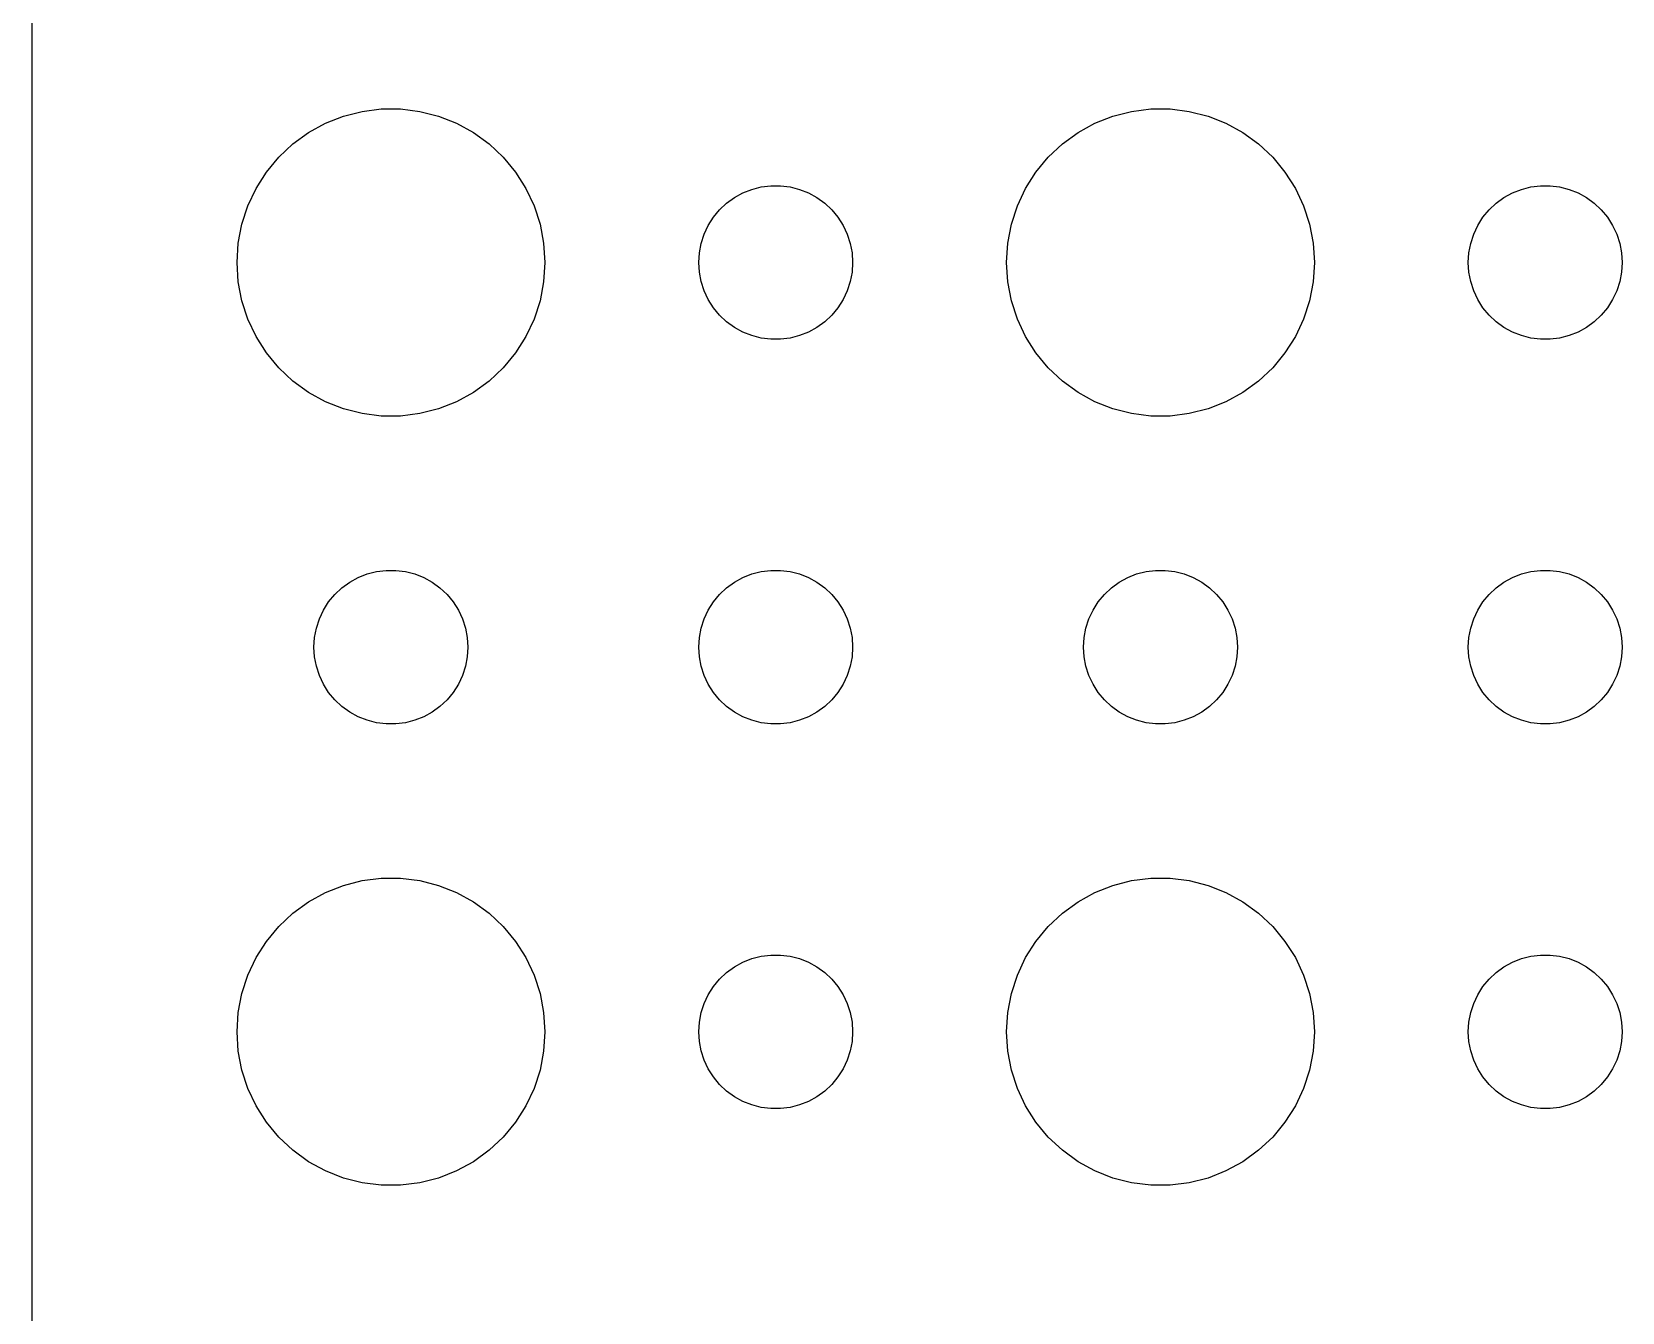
# Model space of a CAD drawing. Header units: metres. Extents: x -150 to 150, y -104 to 104.
# Drawn here: x -149.5 to -118.5, y -27.97 to -3 of the extents above; entities that cross this region are included whole.
import ezdxf

# ---------------------------------------------------------------- set-up
doc = ezdxf.new("R2010")
doc.units = ezdxf.units.M

msp = doc.modelspace()

# ---------------------------------------------------------------- linework, layer by layer
for p, q in [((-149.5, 99.5), (-149.5, -99.5)), ((-143.777, -4.78551), (-143.427, -4.64682)), ((-143.427, -4.64682), (-143.062, -4.55313)), ((-143.062, -4.55313), (-142.688, -4.50591)), ((-142.688, -4.50591), (-142.312, -4.50591)), ((-142.312, -4.50591), (-141.938, -4.55313)), ((-141.938, -4.55313), (-141.573, -4.64682)), ((-141.573, -4.64682), (-141.223, -4.78551)), ((-128.777, -4.78551), (-128.427, -4.64682)), ((-128.427, -4.64682), (-128.062, -4.55313)), ((-128.062, -4.55313), (-127.688, -4.50591)), ((-127.688, -4.50591), (-127.312, -4.50591)), ((-127.312, -4.50591), (-126.938, -4.55313)), ((-126.938, -4.55313), (-126.573, -4.64682)), ((-126.573, -4.64682), (-126.223, -4.78551)), ((-144.107, -4.96701), (-143.777, -4.78551)), ((-141.223, -4.78551), (-140.893, -4.96701)), ((-129.107, -4.96701), (-128.777, -4.78551)), ((-126.223, -4.78551), (-125.893, -4.96701)), ((-144.687, -5.44635), (-144.412, -5.18845)), ((-144.412, -5.18845), (-144.107, -4.96701)), ((-140.893, -4.96701), (-140.588, -5.18845)), ((-140.588, -5.18845), (-140.313, -5.44635)), ((-129.687, -5.44635), (-129.412, -5.18845)), ((-129.412, -5.18845), (-129.107, -4.96701)), ((-125.893, -4.96701), (-125.588, -5.18845)), ((-125.588, -5.18845), (-125.313, -5.44635)), ((-144.927, -5.73663), (-144.687, -5.44635)), ((-140.313, -5.44635), (-140.073, -5.73663)), ((-129.927, -5.73663), (-129.687, -5.44635)), ((-125.313, -5.44635), (-125.073, -5.73663)), ((-145.129, -6.05473), (-144.927, -5.73663)), ((-140.073, -5.73663), (-139.871, -6.05473)), ((-130.129, -6.05473), (-129.927, -5.73663)), ((-125.073, -5.73663), (-124.871, -6.05473)), ((-145.289, -6.39561), (-145.129, -6.05473)), ((-139.871, -6.05473), (-139.711, -6.39561)), ((-135.804, -6.23351), (-135.639, -6.14275)), ((-135.639, -6.14275), (-135.464, -6.07341)), ((-135.464, -6.07341), (-135.281, -6.02657)), ((-135.281, -6.02657), (-135.094, -6.00294)), ((-135.094, -6.00294), (-134.906, -6.00294)), ((-134.906, -6.00294), (-134.719, -6.02657)), ((-134.719, -6.02657), (-134.536, -6.07341)), ((-134.536, -6.07341), (-134.361, -6.14275)), ((-134.361, -6.14275), (-134.196, -6.23351)), ((-130.289, -6.39561), (-130.129, -6.05473)), ((-124.871, -6.05473), (-124.711, -6.39561)), ((-120.804, -6.23351), (-120.639, -6.14275)), ((-120.639, -6.14275), (-120.464, -6.07341)), ((-120.464, -6.07341), (-120.281, -6.02657)), ((-120.281, -6.02657), (-120.094, -6.00294)), ((-120.094, -6.00294), (-119.906, -6.00294)), ((-119.906, -6.00294), (-119.719, -6.02657)), ((-119.719, -6.02657), (-119.536, -6.07341)), ((-119.536, -6.07341), (-119.361, -6.14275)), ((-119.361, -6.14275), (-119.196, -6.23351)), ((-145.406, -6.75392), (-145.289, -6.39561)), ((-139.711, -6.39561), (-139.594, -6.75392)), ((-136.214, -6.61832), (-136.093, -6.47318)), ((-136.093, -6.47318), (-135.956, -6.34422)), ((-135.956, -6.34422), (-135.804, -6.23351)), ((-134.196, -6.23351), (-134.044, -6.34422)), ((-134.044, -6.34422), (-133.907, -6.47318)), ((-133.907, -6.47318), (-133.786, -6.61832)), ((-130.406, -6.75392), (-130.289, -6.39561)), ((-124.711, -6.39561), (-124.594, -6.75392)), ((-121.214, -6.61832), (-121.093, -6.47318)), ((-121.093, -6.47318), (-120.956, -6.34422)), ((-120.956, -6.34422), (-120.804, -6.23351)), ((-119.196, -6.23351), (-119.044, -6.34422)), ((-119.044, -6.34422), (-118.907, -6.47318)), ((-118.907, -6.47318), (-118.786, -6.61832)), ((-145.476, -7.12399), (-145.406, -6.75392)), ((-139.594, -6.75392), (-139.524, -7.12399)), ((-136.395, -6.9478), (-136.314, -6.77736)), ((-136.314, -6.77736), (-136.214, -6.61832)), ((-133.786, -6.61832), (-133.686, -6.77736)), ((-133.686, -6.77736), (-133.605, -6.9478)), ((-130.476, -7.12399), (-130.406, -6.75392)), ((-124.594, -6.75392), (-124.524, -7.12399)), ((-121.395, -6.9478), (-121.314, -6.77736)), ((-121.314, -6.77736), (-121.214, -6.61832)), ((-118.786, -6.61832), (-118.686, -6.77736)), ((-118.686, -6.77736), (-118.605, -6.9478)), ((-145.5, -7.5), (-145.476, -7.12399)), ((-139.524, -7.12399), (-139.5, -7.5)), ((-136.488, -7.312), (-136.453, -7.12695)), ((-136.453, -7.12695), (-136.395, -6.9478)), ((-133.605, -6.9478), (-133.547, -7.12695)), ((-133.547, -7.12695), (-133.512, -7.312)), ((-130.5, -7.5), (-130.476, -7.12399)), ((-124.524, -7.12399), (-124.5, -7.5)), ((-121.488, -7.312), (-121.453, -7.12695)), ((-121.453, -7.12695), (-121.395, -6.9478)), ((-118.605, -6.9478), (-118.547, -7.12695)), ((-118.547, -7.12695), (-118.512, -7.312)), ((-136.5, -7.5), (-136.488, -7.312)), ((-133.512, -7.312), (-133.5, -7.5)), ((-121.5, -7.5), (-121.488, -7.312)), ((-118.512, -7.312), (-118.5, -7.5)), ((-145.476, -7.87599), (-145.5, -7.5)), ((-139.5, -7.5), (-139.524, -7.87599)), ((-136.488, -7.68799), (-136.5, -7.5)), ((-136.453, -7.87303), (-136.488, -7.68799)), ((-133.512, -7.68799), (-133.547, -7.87303)), ((-133.5, -7.5), (-133.512, -7.68799)), ((-130.476, -7.87599), (-130.5, -7.5)), ((-124.5, -7.5), (-124.524, -7.87599)), ((-121.488, -7.68799), (-121.5, -7.5)), ((-121.453, -7.87303), (-121.488, -7.68799)), ((-118.512, -7.68799), (-118.547, -7.87303)), ((-118.5, -7.5), (-118.512, -7.68799)), ((-145.406, -8.24606), (-145.476, -7.87599)), ((-139.524, -7.87599), (-139.594, -8.24606)), ((-136.395, -8.05219), (-136.453, -7.87303)), ((-136.314, -8.22263), (-136.395, -8.05219)), ((-133.605, -8.05219), (-133.686, -8.22263)), ((-133.547, -7.87303), (-133.605, -8.05219)), ((-130.406, -8.24606), (-130.476, -7.87599)), ((-124.524, -7.87599), (-124.594, -8.24606)), ((-121.395, -8.05219), (-121.453, -7.87303)), ((-121.314, -8.22263), (-121.395, -8.05219)), ((-118.605, -8.05219), (-118.686, -8.22263)), ((-118.547, -7.87303), (-118.605, -8.05219)), ((-145.289, -8.60437), (-145.406, -8.24606)), ((-139.594, -8.24606), (-139.711, -8.60437)), ((-136.214, -8.38167), (-136.314, -8.22263)), ((-133.686, -8.22263), (-133.786, -8.38167)), ((-130.289, -8.60437), (-130.406, -8.24606)), ((-124.594, -8.24606), (-124.711, -8.60437)), ((-121.214, -8.38167), (-121.314, -8.22263)), ((-118.686, -8.22263), (-118.786, -8.38167)), ((-145.129, -8.94525), (-145.289, -8.60437)), ((-139.711, -8.60437), (-139.871, -8.94525)), ((-136.093, -8.52681), (-136.214, -8.38167)), ((-135.956, -8.65576), (-136.093, -8.52681)), ((-135.804, -8.76648), (-135.956, -8.65576)), ((-134.044, -8.65576), (-134.196, -8.76648)), ((-133.907, -8.52681), (-134.044, -8.65576)), ((-133.786, -8.38167), (-133.907, -8.52681)), ((-130.129, -8.94525), (-130.289, -8.60437)), ((-124.711, -8.60437), (-124.871, -8.94525)), ((-121.093, -8.52681), (-121.214, -8.38167)), ((-120.956, -8.65576), (-121.093, -8.52681)), ((-120.804, -8.76648), (-120.956, -8.65576)), ((-119.044, -8.65576), (-119.196, -8.76648)), ((-118.907, -8.52681), (-119.044, -8.65576)), ((-118.786, -8.38167), (-118.907, -8.52681)), ((-144.927, -9.26335), (-145.129, -8.94525)), ((-139.871, -8.94525), (-140.073, -9.26335)), ((-135.639, -8.85724), (-135.804, -8.76648)), ((-135.464, -8.92657), (-135.639, -8.85724)), ((-135.281, -8.97342), (-135.464, -8.92657)), ((-135.094, -8.99704), (-135.281, -8.97342)), ((-134.719, -8.97342), (-134.906, -8.99704)), ((-134.536, -8.92657), (-134.719, -8.97342)), ((-134.361, -8.85724), (-134.536, -8.92657)), ((-134.196, -8.76648), (-134.361, -8.85724)), ((-129.927, -9.26335), (-130.129, -8.94525)), ((-124.871, -8.94525), (-125.073, -9.26335)), ((-120.639, -8.85724), (-120.804, -8.76648)), ((-120.464, -8.92657), (-120.639, -8.85724)), ((-120.281, -8.97342), (-120.464, -8.92657)), ((-120.094, -8.99704), (-120.281, -8.97342)), ((-119.719, -8.97342), (-119.906, -8.99704)), ((-119.536, -8.92657), (-119.719, -8.97342)), ((-119.361, -8.85724), (-119.536, -8.92657)), ((-119.196, -8.76648), (-119.361, -8.85724)), ((-144.687, -9.55363), (-144.927, -9.26335)), ((-140.073, -9.26335), (-140.313, -9.55363)), ((-134.906, -8.99704), (-135.094, -8.99704)), ((-129.687, -9.55363), (-129.927, -9.26335)), ((-125.073, -9.26335), (-125.313, -9.55363)), ((-119.906, -8.99704), (-120.094, -8.99704)), ((-144.412, -9.81154), (-144.687, -9.55363)), ((-140.313, -9.55363), (-140.588, -9.81154)), ((-129.412, -9.81154), (-129.687, -9.55363)), ((-125.313, -9.55363), (-125.588, -9.81154)), ((-144.107, -10.033), (-144.412, -9.81154)), ((-140.588, -9.81154), (-140.893, -10.033)), ((-129.107, -10.033), (-129.412, -9.81154)), ((-125.588, -9.81154), (-125.893, -10.033)), ((-143.777, -10.2145), (-144.107, -10.033)), ((-143.427, -10.3532), (-143.777, -10.2145)), ((-141.223, -10.2145), (-141.573, -10.3532)), ((-140.893, -10.033), (-141.223, -10.2145)), ((-128.777, -10.2145), (-129.107, -10.033)), ((-128.427, -10.3532), (-128.777, -10.2145)), ((-126.223, -10.2145), (-126.573, -10.3532)), ((-125.893, -10.033), (-126.223, -10.2145)), ((-143.062, -10.4469), (-143.427, -10.3532)), ((-142.688, -10.4941), (-143.062, -10.4469)), ((-142.312, -10.4941), (-142.688, -10.4941)), ((-141.938, -10.4469), (-142.312, -10.4941)), ((-141.573, -10.3532), (-141.938, -10.4469)), ((-128.062, -10.4469), (-128.427, -10.3532)), ((-127.688, -10.4941), (-128.062, -10.4469)), ((-127.312, -10.4941), (-127.688, -10.4941)), ((-126.938, -10.4469), (-127.312, -10.4941)), ((-126.573, -10.3532), (-126.938, -10.4469)), ((-143.139, -13.6427), (-142.964, -13.5734)), ((-142.964, -13.5734), (-142.781, -13.5266)), ((-142.781, -13.5266), (-142.594, -13.5029)), ((-142.594, -13.5029), (-142.406, -13.5029)), ((-142.406, -13.5029), (-142.219, -13.5266)), ((-142.219, -13.5266), (-142.036, -13.5734)), ((-142.036, -13.5734), (-141.861, -13.6427)), ((-135.639, -13.6427), (-135.464, -13.5734)), ((-135.464, -13.5734), (-135.281, -13.5266)), ((-135.281, -13.5266), (-135.094, -13.5029)), ((-135.094, -13.5029), (-134.906, -13.5029)), ((-134.906, -13.5029), (-134.719, -13.5266)), ((-134.719, -13.5266), (-134.536, -13.5734)), ((-134.536, -13.5734), (-134.361, -13.6427)), ((-128.139, -13.6427), (-127.964, -13.5734)), ((-127.964, -13.5734), (-127.781, -13.5266)), ((-127.781, -13.5266), (-127.594, -13.5029)), ((-127.594, -13.5029), (-127.406, -13.5029)), ((-127.406, -13.5029), (-127.219, -13.5266)), ((-127.219, -13.5266), (-127.036, -13.5734)), ((-127.036, -13.5734), (-126.861, -13.6427)), ((-120.639, -13.6427), (-120.464, -13.5734)), ((-120.464, -13.5734), (-120.281, -13.5266)), ((-120.281, -13.5266), (-120.094, -13.5029)), ((-120.094, -13.5029), (-119.906, -13.5029)), ((-119.906, -13.5029), (-119.719, -13.5266)), ((-119.719, -13.5266), (-119.536, -13.5734)), ((-119.536, -13.5734), (-119.361, -13.6427)), ((-143.593, -13.9732), (-143.456, -13.8442)), ((-143.456, -13.8442), (-143.304, -13.7335)), ((-143.304, -13.7335), (-143.139, -13.6427)), ((-141.861, -13.6427), (-141.696, -13.7335)), ((-141.696, -13.7335), (-141.544, -13.8442)), ((-141.544, -13.8442), (-141.407, -13.9732)), ((-136.093, -13.9732), (-135.956, -13.8442)), ((-135.956, -13.8442), (-135.804, -13.7335)), ((-135.804, -13.7335), (-135.639, -13.6427)), ((-134.361, -13.6427), (-134.196, -13.7335)), ((-134.196, -13.7335), (-134.044, -13.8442)), ((-134.044, -13.8442), (-133.907, -13.9732)), ((-128.593, -13.9732), (-128.456, -13.8442)), ((-128.456, -13.8442), (-128.304, -13.7335)), ((-128.304, -13.7335), (-128.139, -13.6427)), ((-126.861, -13.6427), (-126.696, -13.7335)), ((-126.696, -13.7335), (-126.544, -13.8442)), ((-126.544, -13.8442), (-126.407, -13.9732)), ((-121.093, -13.9732), (-120.956, -13.8442)), ((-120.956, -13.8442), (-120.804, -13.7335)), ((-120.804, -13.7335), (-120.639, -13.6427)), ((-119.361, -13.6427), (-119.196, -13.7335)), ((-119.196, -13.7335), (-119.044, -13.8442)), ((-119.044, -13.8442), (-118.907, -13.9732)), ((-143.814, -14.2774), (-143.714, -14.1183)), ((-143.714, -14.1183), (-143.593, -13.9732)), ((-141.407, -13.9732), (-141.286, -14.1183)), ((-141.286, -14.1183), (-141.186, -14.2774)), ((-136.314, -14.2774), (-136.214, -14.1183)), ((-136.214, -14.1183), (-136.093, -13.9732)), ((-133.907, -13.9732), (-133.786, -14.1183)), ((-133.786, -14.1183), (-133.686, -14.2774)), ((-128.814, -14.2774), (-128.714, -14.1183)), ((-128.714, -14.1183), (-128.593, -13.9732)), ((-126.407, -13.9732), (-126.286, -14.1183)), ((-126.286, -14.1183), (-126.186, -14.2774)), ((-121.314, -14.2774), (-121.214, -14.1183)), ((-121.214, -14.1183), (-121.093, -13.9732)), ((-118.907, -13.9732), (-118.786, -14.1183)), ((-118.786, -14.1183), (-118.686, -14.2774)), ((-143.953, -14.627), (-143.895, -14.4478)), ((-143.895, -14.4478), (-143.814, -14.2774)), ((-141.186, -14.2774), (-141.105, -14.4478)), ((-141.105, -14.4478), (-141.047, -14.627)), ((-136.453, -14.627), (-136.395, -14.4478)), ((-136.395, -14.4478), (-136.314, -14.2774)), ((-133.686, -14.2774), (-133.605, -14.4478)), ((-133.605, -14.4478), (-133.547, -14.627)), ((-128.953, -14.627), (-128.895, -14.4478)), ((-128.895, -14.4478), (-128.814, -14.2774)), ((-126.186, -14.2774), (-126.105, -14.4478)), ((-126.105, -14.4478), (-126.047, -14.627)), ((-121.453, -14.627), (-121.395, -14.4478)), ((-121.395, -14.4478), (-121.314, -14.2774)), ((-118.686, -14.2774), (-118.605, -14.4478)), ((-118.605, -14.4478), (-118.547, -14.627)), ((-144, -15), (-143.988, -14.812)), ((-143.988, -14.812), (-143.953, -14.627)), ((-141.047, -14.627), (-141.012, -14.812)), ((-141.012, -14.812), (-141, -15)), ((-136.5, -15), (-136.488, -14.812)), ((-136.488, -14.812), (-136.453, -14.627)), ((-133.547, -14.627), (-133.512, -14.812)), ((-133.512, -14.812), (-133.5, -15)), ((-129, -15), (-128.988, -14.812)), ((-128.988, -14.812), (-128.953, -14.627)), ((-126.047, -14.627), (-126.012, -14.812)), ((-126.012, -14.812), (-126, -15)), ((-121.5, -15), (-121.488, -14.812)), ((-121.488, -14.812), (-121.453, -14.627)), ((-118.547, -14.627), (-118.512, -14.812)), ((-118.512, -14.812), (-118.5, -15)), ((-143.988, -15.188), (-144, -15)), ((-143.953, -15.373), (-143.988, -15.188)), ((-141.012, -15.188), (-141.047, -15.373)), ((-141, -15), (-141.012, -15.188)), ((-136.488, -15.188), (-136.5, -15)), ((-136.453, -15.373), (-136.488, -15.188)), ((-133.512, -15.188), (-133.547, -15.373)), ((-133.5, -15), (-133.512, -15.188)), ((-128.988, -15.188), (-129, -15)), ((-128.953, -15.373), (-128.988, -15.188)), ((-126.012, -15.188), (-126.047, -15.373)), ((-126, -15), (-126.012, -15.188)), ((-121.488, -15.188), (-121.5, -15)), ((-121.453, -15.373), (-121.488, -15.188)), ((-118.512, -15.188), (-118.547, -15.373)), ((-118.5, -15), (-118.512, -15.188)), ((-143.895, -15.5522), (-143.953, -15.373)), ((-141.047, -15.373), (-141.105, -15.5522)), ((-136.395, -15.5522), (-136.453, -15.373)), ((-133.547, -15.373), (-133.605, -15.5522)), ((-128.895, -15.5522), (-128.953, -15.373)), ((-126.047, -15.373), (-126.105, -15.5522)), ((-121.395, -15.5522), (-121.453, -15.373)), ((-118.547, -15.373), (-118.605, -15.5522)), ((-143.814, -15.7226), (-143.895, -15.5522)), ((-143.714, -15.8817), (-143.814, -15.7226)), ((-141.186, -15.7226), (-141.286, -15.8817)), ((-141.105, -15.5522), (-141.186, -15.7226)), ((-136.314, -15.7226), (-136.395, -15.5522)), ((-136.214, -15.8817), (-136.314, -15.7226)), ((-133.686, -15.7226), (-133.786, -15.8817)), ((-133.605, -15.5522), (-133.686, -15.7226)), ((-128.814, -15.7226), (-128.895, -15.5522)), ((-128.714, -15.8817), (-128.814, -15.7226)), ((-126.186, -15.7226), (-126.286, -15.8817)), ((-126.105, -15.5522), (-126.186, -15.7226)), ((-121.314, -15.7226), (-121.395, -15.5522)), ((-121.214, -15.8817), (-121.314, -15.7226)), ((-118.686, -15.7226), (-118.786, -15.8817)), ((-118.605, -15.5522), (-118.686, -15.7226)), ((-143.593, -16.0268), (-143.714, -15.8817)), ((-143.456, -16.1558), (-143.593, -16.0268)), ((-141.407, -16.0268), (-141.544, -16.1558)), ((-141.286, -15.8817), (-141.407, -16.0268)), ((-136.093, -16.0268), (-136.214, -15.8817)), ((-135.956, -16.1558), (-136.093, -16.0268)), ((-133.907, -16.0268), (-134.044, -16.1558)), ((-133.786, -15.8817), (-133.907, -16.0268)), ((-128.593, -16.0268), (-128.714, -15.8817)), ((-128.456, -16.1558), (-128.593, -16.0268)), ((-126.407, -16.0268), (-126.544, -16.1558)), ((-126.286, -15.8817), (-126.407, -16.0268)), ((-121.093, -16.0268), (-121.214, -15.8817)), ((-120.956, -16.1558), (-121.093, -16.0268)), ((-118.907, -16.0268), (-119.044, -16.1558)), ((-118.786, -15.8817), (-118.907, -16.0268)), ((-143.304, -16.2665), (-143.456, -16.1558)), ((-143.139, -16.3572), (-143.304, -16.2665)), ((-142.964, -16.4266), (-143.139, -16.3572)), ((-142.781, -16.4734), (-142.964, -16.4266)), ((-142.036, -16.4266), (-142.219, -16.4734)), ((-141.861, -16.3572), (-142.036, -16.4266)), ((-141.696, -16.2665), (-141.861, -16.3572)), ((-141.544, -16.1558), (-141.696, -16.2665)), ((-135.804, -16.2665), (-135.956, -16.1558)), ((-135.639, -16.3572), (-135.804, -16.2665)), ((-135.464, -16.4266), (-135.639, -16.3572)), ((-135.281, -16.4734), (-135.464, -16.4266)), ((-134.536, -16.4266), (-134.719, -16.4734)), ((-134.361, -16.3572), (-134.536, -16.4266)), ((-134.196, -16.2665), (-134.361, -16.3572)), ((-134.044, -16.1558), (-134.196, -16.2665)), ((-128.304, -16.2665), (-128.456, -16.1558)), ((-128.139, -16.3572), (-128.304, -16.2665)), ((-127.964, -16.4266), (-128.139, -16.3572)), ((-127.781, -16.4734), (-127.964, -16.4266)), ((-127.036, -16.4266), (-127.219, -16.4734)), ((-126.861, -16.3572), (-127.036, -16.4266)), ((-126.696, -16.2665), (-126.861, -16.3572)), ((-126.544, -16.1558), (-126.696, -16.2665)), ((-120.804, -16.2665), (-120.956, -16.1558)), ((-120.639, -16.3572), (-120.804, -16.2665)), ((-120.464, -16.4266), (-120.639, -16.3572)), ((-120.281, -16.4734), (-120.464, -16.4266)), ((-119.536, -16.4266), (-119.719, -16.4734)), ((-119.361, -16.3572), (-119.536, -16.4266)), ((-119.196, -16.2665), (-119.361, -16.3572)), ((-119.044, -16.1558), (-119.196, -16.2665)), ((-142.594, -16.497), (-142.781, -16.4734)), ((-142.406, -16.497), (-142.594, -16.497)), ((-142.219, -16.4734), (-142.406, -16.497)), ((-135.094, -16.497), (-135.281, -16.4734)), ((-134.906, -16.497), (-135.094, -16.497)), ((-134.719, -16.4734), (-134.906, -16.497)), ((-127.594, -16.497), (-127.781, -16.4734)), ((-127.406, -16.497), (-127.594, -16.497)), ((-127.219, -16.4734), (-127.406, -16.497)), ((-120.094, -16.497), (-120.281, -16.4734)), ((-119.906, -16.497), (-120.094, -16.497)), ((-119.719, -16.4734), (-119.906, -16.497)), ((-143.062, -19.5531), (-142.688, -19.5059)), ((-142.688, -19.5059), (-142.312, -19.5059)), ((-142.312, -19.5059), (-141.938, -19.5531)), ((-128.062, -19.5531), (-127.688, -19.5059)), ((-127.688, -19.5059), (-127.312, -19.5059)), ((-127.312, -19.5059), (-126.938, -19.5531)), ((-144.107, -19.967), (-143.777, -19.7855)), ((-143.777, -19.7855), (-143.427, -19.6468)), ((-143.427, -19.6468), (-143.062, -19.5531)), ((-141.938, -19.5531), (-141.573, -19.6468)), ((-141.573, -19.6468), (-141.223, -19.7855)), ((-141.223, -19.7855), (-140.893, -19.967)), ((-129.107, -19.967), (-128.777, -19.7855)), ((-128.777, -19.7855), (-128.427, -19.6468)), ((-128.427, -19.6468), (-128.062, -19.5531)), ((-126.938, -19.5531), (-126.573, -19.6468)), ((-126.573, -19.6468), (-126.223, -19.7855)), ((-126.223, -19.7855), (-125.893, -19.967)), ((-144.412, -20.1884), (-144.107, -19.967)), ((-140.893, -19.967), (-140.588, -20.1884)), ((-129.412, -20.1884), (-129.107, -19.967)), ((-125.893, -19.967), (-125.588, -20.1884)), ((-144.927, -20.7366), (-144.687, -20.4464)), ((-144.687, -20.4464), (-144.412, -20.1884)), ((-140.588, -20.1884), (-140.313, -20.4464)), ((-140.313, -20.4464), (-140.073, -20.7366)), ((-129.927, -20.7366), (-129.687, -20.4464)), ((-129.687, -20.4464), (-129.412, -20.1884)), ((-125.588, -20.1884), (-125.313, -20.4464)), ((-125.313, -20.4464), (-125.073, -20.7366)), ((-145.129, -21.0547), (-144.927, -20.7366)), ((-140.073, -20.7366), (-139.871, -21.0547)), ((-130.129, -21.0547), (-129.927, -20.7366)), ((-125.073, -20.7366), (-124.871, -21.0547)), ((-145.289, -21.3956), (-145.129, -21.0547)), ((-139.871, -21.0547), (-139.711, -21.3956)), ((-135.639, -21.1427), (-135.464, -21.0734)), ((-135.464, -21.0734), (-135.281, -21.0266)), ((-135.281, -21.0266), (-135.094, -21.003)), ((-135.094, -21.003), (-134.906, -21.003)), ((-134.906, -21.003), (-134.719, -21.0266)), ((-134.719, -21.0266), (-134.536, -21.0734)), ((-134.536, -21.0734), (-134.361, -21.1427)), ((-130.289, -21.3956), (-130.129, -21.0547)), ((-124.871, -21.0547), (-124.711, -21.3956)), ((-120.639, -21.1427), (-120.464, -21.0734)), ((-120.464, -21.0734), (-120.281, -21.0266)), ((-120.281, -21.0266), (-120.094, -21.003)), ((-120.094, -21.003), (-119.906, -21.003)), ((-119.906, -21.003), (-119.719, -21.0266)), ((-119.719, -21.0266), (-119.536, -21.0734)), ((-119.536, -21.0734), (-119.361, -21.1427)), ((-136.093, -21.4732), (-135.956, -21.3442)), ((-135.956, -21.3442), (-135.804, -21.2335)), ((-135.804, -21.2335), (-135.639, -21.1427)), ((-134.361, -21.1427), (-134.196, -21.2335)), ((-134.196, -21.2335), (-134.044, -21.3442)), ((-134.044, -21.3442), (-133.907, -21.4732)), ((-121.093, -21.4732), (-120.956, -21.3442)), ((-120.956, -21.3442), (-120.804, -21.2335)), ((-120.804, -21.2335), (-120.639, -21.1427)), ((-119.361, -21.1427), (-119.196, -21.2335)), ((-119.196, -21.2335), (-119.044, -21.3442)), ((-119.044, -21.3442), (-118.907, -21.4732)), ((-145.406, -21.7539), (-145.289, -21.3956)), ((-139.711, -21.3956), (-139.594, -21.7539)), ((-136.314, -21.7774), (-136.214, -21.6183)), ((-136.214, -21.6183), (-136.093, -21.4732)), ((-133.907, -21.4732), (-133.786, -21.6183)), ((-133.786, -21.6183), (-133.686, -21.7774)), ((-130.406, -21.7539), (-130.289, -21.3956)), ((-124.711, -21.3956), (-124.594, -21.7539)), ((-121.314, -21.7774), (-121.214, -21.6183)), ((-121.214, -21.6183), (-121.093, -21.4732)), ((-118.907, -21.4732), (-118.786, -21.6183)), ((-118.786, -21.6183), (-118.686, -21.7774)), ((-145.476, -22.124), (-145.406, -21.7539)), ((-139.594, -21.7539), (-139.524, -22.124)), ((-136.453, -22.127), (-136.395, -21.9478)), ((-136.395, -21.9478), (-136.314, -21.7774)), ((-133.686, -21.7774), (-133.605, -21.9478)), ((-133.605, -21.9478), (-133.547, -22.127)), ((-130.476, -22.124), (-130.406, -21.7539)), ((-124.594, -21.7539), (-124.524, -22.124)), ((-121.453, -22.127), (-121.395, -21.9478)), ((-121.395, -21.9478), (-121.314, -21.7774)), ((-118.686, -21.7774), (-118.605, -21.9478)), ((-118.605, -21.9478), (-118.547, -22.127)), ((-145.5, -22.5), (-145.476, -22.124)), ((-139.524, -22.124), (-139.5, -22.5)), ((-136.5, -22.5), (-136.488, -22.312)), ((-136.488, -22.312), (-136.453, -22.127)), ((-133.547, -22.127), (-133.512, -22.312)), ((-133.512, -22.312), (-133.5, -22.5)), ((-130.5, -22.5), (-130.476, -22.124)), ((-124.524, -22.124), (-124.5, -22.5)), ((-121.5, -22.5), (-121.488, -22.312)), ((-121.488, -22.312), (-121.453, -22.127)), ((-118.547, -22.127), (-118.512, -22.312)), ((-118.512, -22.312), (-118.5, -22.5)), ((-145.476, -22.876), (-145.5, -22.5)), ((-139.5, -22.5), (-139.524, -22.876)), ((-136.488, -22.688), (-136.5, -22.5)), ((-133.5, -22.5), (-133.512, -22.688)), ((-130.476, -22.876), (-130.5, -22.5)), ((-124.5, -22.5), (-124.524, -22.876)), ((-121.488, -22.688), (-121.5, -22.5)), ((-118.5, -22.5), (-118.512, -22.688)), ((-145.406, -23.2461), (-145.476, -22.876)), ((-139.524, -22.876), (-139.594, -23.2461)), ((-136.453, -22.873), (-136.488, -22.688)), ((-136.395, -23.0522), (-136.453, -22.873)), ((-133.547, -22.873), (-133.605, -23.0522)), ((-133.512, -22.688), (-133.547, -22.873)), ((-130.406, -23.2461), (-130.476, -22.876)), ((-124.524, -22.876), (-124.594, -23.2461)), ((-121.453, -22.873), (-121.488, -22.688)), ((-121.395, -23.0522), (-121.453, -22.873)), ((-118.547, -22.873), (-118.605, -23.0522)), ((-118.512, -22.688), (-118.547, -22.873)), ((-145.289, -23.6044), (-145.406, -23.2461)), ((-139.594, -23.2461), (-139.711, -23.6044)), ((-136.314, -23.2226), (-136.395, -23.0522)), ((-136.214, -23.3817), (-136.314, -23.2226)), ((-133.686, -23.2226), (-133.786, -23.3817)), ((-133.605, -23.0522), (-133.686, -23.2226)), ((-130.289, -23.6044), (-130.406, -23.2461)), ((-124.594, -23.2461), (-124.711, -23.6044)), ((-121.314, -23.2226), (-121.395, -23.0522)), ((-121.214, -23.3817), (-121.314, -23.2226)), ((-118.686, -23.2226), (-118.786, -23.3817)), ((-118.605, -23.0522), (-118.686, -23.2226)), ((-136.093, -23.5268), (-136.214, -23.3817)), ((-135.956, -23.6558), (-136.093, -23.5268)), ((-133.907, -23.5268), (-134.044, -23.6558)), ((-133.786, -23.3817), (-133.907, -23.5268)), ((-121.093, -23.5268), (-121.214, -23.3817)), ((-120.956, -23.6558), (-121.093, -23.5268)), ((-118.907, -23.5268), (-119.044, -23.6558)), ((-118.786, -23.3817), (-118.907, -23.5268)), ((-145.129, -23.9453), (-145.289, -23.6044)), ((-139.711, -23.6044), (-139.871, -23.9453)), ((-135.804, -23.7665), (-135.956, -23.6558)), ((-135.639, -23.8572), (-135.804, -23.7665)), ((-135.464, -23.9266), (-135.639, -23.8572)), ((-134.361, -23.8572), (-134.536, -23.9266)), ((-134.196, -23.7665), (-134.361, -23.8572)), ((-134.044, -23.6558), (-134.196, -23.7665)), ((-130.129, -23.9453), (-130.289, -23.6044)), ((-124.711, -23.6044), (-124.871, -23.9453)), ((-120.804, -23.7665), (-120.956, -23.6558)), ((-120.639, -23.8572), (-120.804, -23.7665)), ((-120.464, -23.9266), (-120.639, -23.8572)), ((-119.361, -23.8572), (-119.536, -23.9266)), ((-119.196, -23.7665), (-119.361, -23.8572)), ((-119.044, -23.6558), (-119.196, -23.7665)), ((-144.927, -24.2634), (-145.129, -23.9453)), ((-139.871, -23.9453), (-140.073, -24.2634)), ((-135.281, -23.9734), (-135.464, -23.9266)), ((-135.094, -23.997), (-135.281, -23.9734)), ((-134.906, -23.997), (-135.094, -23.997)), ((-134.719, -23.9734), (-134.906, -23.997)), ((-134.536, -23.9266), (-134.719, -23.9734)), ((-129.927, -24.2634), (-130.129, -23.9453)), ((-124.871, -23.9453), (-125.073, -24.2634)), ((-120.281, -23.9734), (-120.464, -23.9266)), ((-120.094, -23.997), (-120.281, -23.9734)), ((-119.906, -23.997), (-120.094, -23.997)), ((-119.719, -23.9734), (-119.906, -23.997)), ((-119.536, -23.9266), (-119.719, -23.9734)), ((-144.687, -24.5536), (-144.927, -24.2634)), ((-140.073, -24.2634), (-140.313, -24.5536)), ((-129.687, -24.5536), (-129.927, -24.2634)), ((-125.073, -24.2634), (-125.313, -24.5536)), ((-144.412, -24.8115), (-144.687, -24.5536)), ((-140.313, -24.5536), (-140.588, -24.8115)), ((-129.412, -24.8115), (-129.687, -24.5536)), ((-125.313, -24.5536), (-125.588, -24.8115)), ((-144.107, -25.033), (-144.412, -24.8115)), ((-143.777, -25.2145), (-144.107, -25.033)), ((-140.893, -25.033), (-141.223, -25.2145)), ((-140.588, -24.8115), (-140.893, -25.033)), ((-129.107, -25.033), (-129.412, -24.8115)), ((-128.777, -25.2145), (-129.107, -25.033)), ((-125.893, -25.033), (-126.223, -25.2145)), ((-125.588, -24.8115), (-125.893, -25.033)), ((-143.427, -25.3532), (-143.777, -25.2145)), ((-143.062, -25.4469), (-143.427, -25.3532)), ((-141.573, -25.3532), (-141.938, -25.4469)), ((-141.223, -25.2145), (-141.573, -25.3532)), ((-128.427, -25.3532), (-128.777, -25.2145)), ((-128.062, -25.4469), (-128.427, -25.3532)), ((-126.573, -25.3532), (-126.938, -25.4469)), ((-126.223, -25.2145), (-126.573, -25.3532)), ((-142.688, -25.4941), (-143.062, -25.4469)), ((-142.312, -25.4941), (-142.688, -25.4941)), ((-141.938, -25.4469), (-142.312, -25.4941)), ((-127.688, -25.4941), (-128.062, -25.4469)), ((-127.312, -25.4941), (-127.688, -25.4941)), ((-126.938, -25.4469), (-127.312, -25.4941))]:
    msp.add_line(p, q)

doc.saveas('drawing.dxf')
